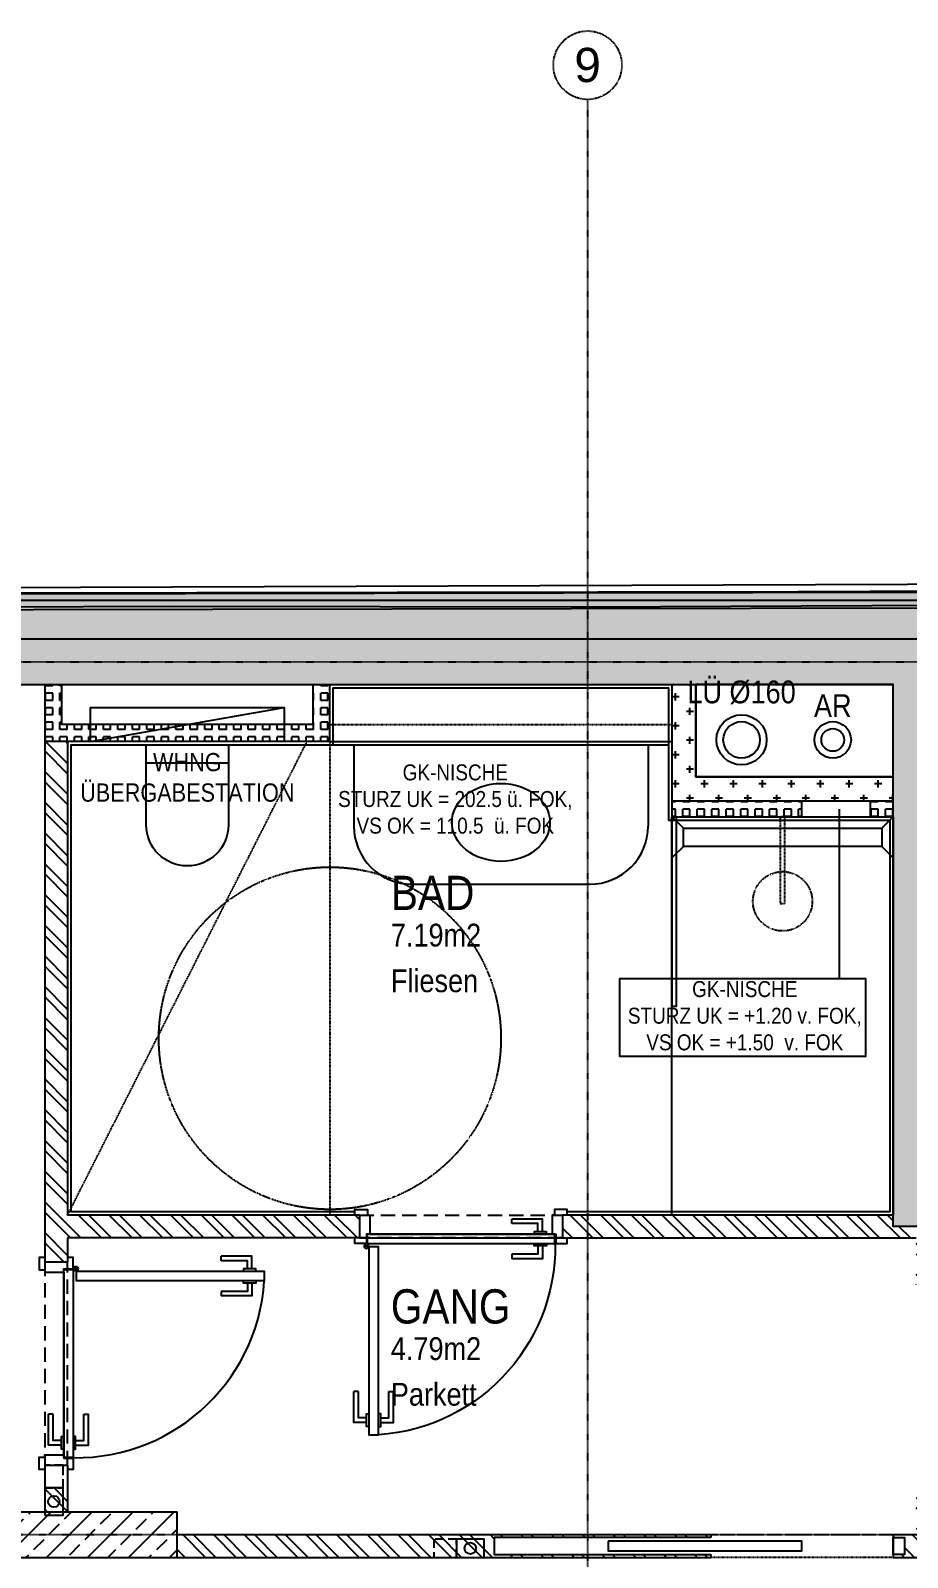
# Model space of a CAD drawing. Header units: millimetres. Extents: x -1798295 to -1733564, y -52013 to 52701.
# Drawn here: x -1747186 to -1743341, y 73 to 6764 of the extents above; entities that cross this region are included whole.
import ezdxf
from ezdxf.enums import TextEntityAlignment as Align

# ---------------------------------------------------------------- set-up
doc = ezdxf.new("R2010")
doc.units = ezdxf.units.MM
doc.linetypes.add('HIDDEN2', pattern=[0.1875, 0.125, -0.0625])
doc.linetypes.add('STRICHPUNKT', pattern=[1, 0.5, -0.25, 0, -0.25])
for name, color, linetype in [('00_HLP---------M0', 6, 'Continuous'), ('00_HLP-G00-L03-M0', 6, 'Continuous'), ('01-ANS-G00-L03-M0', 8, 'Continuous'), ('01-TXT---------M0', 1, 'Continuous'), ('01-TXT---------PP', 1, 'Continuous'), ('01-TXT-G00-L03-M0', 1, 'Continuous'), ('02-ABB-G00-L03-M0', 50, 'Continuous'), ('02-ANS-G00-L03-M0', 8, 'Continuous'), ('02-AXO-G00-L03-M0', 8, 'STRICHPUNKT'), ('02-DIM-G00-L03-ACHSEN', 8, 'Continuous'), ('02-FIL-G00-L03-LILA', 223, 'Continuous'), ('02-FIL-G00-L03-ORANGE', 40, 'Continuous'), ('02-FIL-G00-L03-STB', 8, 'Continuous'), ('02-FLI-G00-L03-M0', 141, 'Continuous'), ('02-HID---------M0', 8, 'HIDDEN2'), ('02-HID-G00-L03-M0', 8, 'HIDDEN2'), ('02-TWA-G00-L03-M0', 4, 'Continuous'), ('02-TWB-G00-L03-M0', 5, 'Continuous'), ('02-WDA-G00-L03-M0', 8, 'Continuous'), ('02-ZWA---------M0', 2, 'Continuous'), ('02-ZWA-G00-L03-M0', 2, 'Continuous'), ('03-ANS-G00-L03-M0', 8, 'Continuous'), ('03-SYM-G00-L03-M0', 8, 'Continuous'), ('05-STO--------M0', 1, 'Continuous'), ('05-SYM---------M0', 8, 'Continuous'), ('05-SYM--------M0', 8, 'Continuous'), ('05-SYM-G00-L03-M0', 8, 'Continuous'), ('07-BAR-G00-L03-M0', 8, 'HIDDEN2'), ('07-SAN---------M0', 8, 'Continuous'), ('07-SAN-G00-L03-FBHZG-EVERT', 8, 'Continuous'), ('07-SAN-G00-L03-KLIMA', 8, 'Continuous'), ('07-SAN-G00-L03-M0', 8, 'Continuous'), ('07-SYM-G00-L03-M0', 8, 'STRICHPUNKT'), ('09-VER-G00-L03-DÄMMUNG', 3, 'Continuous'), ('09-VER-G00-L03-GEBÄUDE', 5, 'Continuous'), ('09-VER-G00-L03-GRUNDSTÜCKSGRENZE', 161, 'Continuous')]:
    doc.layers.add(name, color=color, linetype=linetype)
doc.styles.add('ARIAL', font='arial.ttf', dxfattribs={"width": 0.85})
doc.styles.get("Standard").update_dxf_attribs({"font": 'arial.ttf'})
doc.dimstyles.new('pp chromy&schneider', dxfattribs={"dimscale": 0.005, "dimtxt": 25, "dimasz": 10, "dimexe": 0, "dimexo": 0, "dimgap": 5, "dimtad": 1, "dimdec": 1, "dimlfac": 100, "dimrnd": 0.1, "dimzin": 9, "dimdsep": 46, "dimtxsty": 'ARIAL', "dimblk": 'c&s kote', "dimcen": 0, "dimse1": 1, "dimse2": 1, "dimclrd": 8, "dimclrt": 8, "dimadec": 0, "dimazin": 0, "dimtfac": 0.75, "dimtdec": 1, "dimtix": 1, "dimtmove": 2, "dimatfit": 0, "dimldrblk": 'NONE', "dimfxl": 1, "dimtolj": 1, "dimlwd": -1, "dimarcsym": 0})
pattern_1 = [(135, (-2023605.96, -55861.88), (-67.35192, -67.351922), []), (135, (-2023605.96, -55816.97), (-67.35192, -67.351922), [])]

# ---------------------------------------------------------------- blocks, each defined once
blk = doc.blocks.new('c&s kote')
at = {"color": 8}
for p, q in [((0, -2), (0, 2)), ((0, 2), (0, -2)), ((-2, 0), (2, 0)), ((2, 0), (-2, 0))]:
    blk.add_line(p, q, dxfattribs=at)
blk.add_circle((0, 0), 0.5, dxfattribs=at)
blk = doc.blocks.new('*D277')
at = {"layer": '02-DIM-G00-L03-ACHSEN', "color": 8, "transparency": 16777216}
blk.add_arc((-1737493.3, 3998.1), 378.3, 0.00757, 89.99243, dxfattribs=at)
at = {"layer": 'Defpoints', "color": 0, "transparency": 16777216}
for p in [(-1737493.3, 6461.8), (-1737165.8, 4187.3), (-1768782.6, 3998.1), (-1735093.3, 3998.1), (-1737493.3, -28465.6)]:
    blk.add_point(p, dxfattribs=at)
at = {"layer": '02-DIM-G00-L03-ACHSEN', "color": 8, "transparency": 16777216, "xscale": 0.05, "yscale": 0.05, "zscale": 0.05}
for p, rotation in [((-1737493.3, 4376.4), 179.9962138351538), ((-1737115.1, 3998.1), 270.0037875515814)]:
    blk.add_blockref('c&s kote', p, dxfattribs=dict(at, rotation=rotation))
at = {"layer": '02-DIM-G00-L03-ACHSEN', "color": 8, "transparency": 16777216, "insert": (-1737225.8, 4265.7), "char_height": 0.125, "attachment_point": 5, "rotation": 315, "style": 'ARIAL'}
blk.add_mtext('\\A1;90.00°', dxfattribs=at)
blk = doc.blocks.new('_None')
blk = doc.blocks.new('*D278')
at = {"layer": '02-DIM-G00-L03-ACHSEN', "color": 8, "transparency": 16777216}
blk.add_arc((-1765663.3, -25395.2), 946.5, 179.31551, 269.99697, dxfattribs=at)
at = {"layer": 'Defpoints', "color": 0, "transparency": 16777216}
for p in [(-1765663.3, 6461.8), (-1768706, -25358.7), (-1735093.3, -25762.1), (-1766486.8, -25861.9), (-1765663.3, -28465.6)]:
    blk.add_point(p, dxfattribs=at)
at = {"layer": '02-DIM-G00-L03-ACHSEN', "color": 8, "transparency": 16777216, "xscale": 0.05, "yscale": 0.05, "zscale": 0.05}
for p, rotation in [((-1766609.8, -25383.9), 89.31399766154718), ((-1765663.3, -26341.7), 359.998487369845)]:
    blk.add_blockref('c&s kote', p, dxfattribs=dict(at, rotation=rotation))
at = {"layer": '02-DIM-G00-L03-ACHSEN', "color": 8, "transparency": 16777216, "insert": (-1766336.6, -26060.4), "char_height": 0.125, "attachment_point": 5, "rotation": 314.65624, "style": 'ARIAL'}
blk.add_mtext('\\A1;90.69°', dxfattribs=at)
blk = doc.blocks.new('*D279')
at = {"layer": '02-DIM-G00-L03-ACHSEN', "color": 8, "transparency": 16777216}
blk.add_arc((-1737493.3, -25733.3), 916.3, 270.00313, 359.30936, dxfattribs=at)
at = {"layer": 'Defpoints', "color": 0, "transparency": 16777216}
for p in [(-1737493.3, 6461.8), (-1768706, -25358.7), (-1735093.3, -25762.1), (-1737038.4, -26528.6), (-1737493.3, -28465.6)]:
    blk.add_point(p, dxfattribs=at)
at = {"layer": '02-DIM-G00-L03-ACHSEN', "color": 8, "transparency": 16777216, "xscale": 0.05, "yscale": 0.05, "zscale": 0.05}
for p, rotation in [((-1736577.1, -25744.2), 89.31092105198894), ((-1737493.3, -26649.5), 180.0015639796901)]:
    blk.add_blockref('c&s kote', p, dxfattribs=dict(at, rotation=rotation))
at = {"layer": '02-DIM-G00-L03-ACHSEN', "color": 8, "transparency": 16777216, "insert": (-1736849.4, -26385), "char_height": 0.125, "attachment_point": 5, "rotation": 44.65624, "style": 'ARIAL'}
blk.add_mtext('\\A1;89.31°', dxfattribs=at)
blk = doc.blocks.new('TÜR-80_10er-WAND')
at = {"layer": '00_HLP---------M0'}
for points in [[(-0.3575, 0.027), (-0.3575, 0.083), (-0.2225, 0.083)], [(-0.2225, 0.063), (-0.2225, 0.083)], [(0.4, 0.017), (-0.4, 0.017)], [(-0.375, 0.017), (-0.375, 0.027), (-0.32, 0.027), (-0.32, 0.017)], [(-0.3375, 0.027), (-0.3375, 0.063), (-0.2225, 0.063)], [(-0.375, -0.025), (-0.375, -0.035), (-0.32, -0.035), (-0.32, -0.025)], [(-0.3575, -0.035), (-0.3575, -0.091), (-0.2225, -0.091)], [(-0.3375, -0.035), (-0.3375, -0.071), (-0.2225, -0.071)], [(-0.2225, -0.071), (-0.2225, -0.091)]]:
    blk.add_lwpolyline(points, dxfattribs=at)
blk.add_lwpolyline([(0.4115, -0.025), (-0.4115, -0.025), (-0.4115, -0.025), (-0.4115, 0.017), (0.4115, 0.017)], close=True, dxfattribs=at)
at = {"layer": '02-HID---------M0', "ltscale": 0.5}
for points in [[(0.445, 0.1), (-0.445, 0.1)], [(-0.445, 0), (0.445, 0)]]:
    blk.add_lwpolyline(points, dxfattribs=at)
at = {"layer": '02-ZWA---------M0'}
for points in [[(-0.445, 0.1), (-0.445, 0)], [(0.445, 0.1), (0.445, 0)]]:
    blk.add_lwpolyline(points, dxfattribs=at)
at = {"layer": '05-STO--------M0'}
for points in [[(-0.465, 0.1), (-0.465, 0.125), (-0.41, 0.125), (-0.41, 0.1), (-0.4, 0.1), (-0.4, 0.017), (-0.415, 0.017), (-0.415, -0.025), (-0.465, -0.025), (-0.465, 0)], [(0.465, 0.1), (0.465, 0.125), (0.41, 0.125), (0.41, 0.1), (0.4, 0.1), (0.4, 0.017), (0.415, 0.017), (0.415, -0.025), (0.465, -0.025), (0.465, 0)]]:
    blk.add_lwpolyline(points, dxfattribs=at)
at = {"layer": '05-SYM---------M0'}
for points in [[(0.352, -0.8085), (0.296, -0.8085), (0.296, -0.6735)], [(0.316, -0.6735), (0.296, -0.6735)], [(0.352, -0.7885), (0.316, -0.7885), (0.316, -0.6735)], [(0.414, -0.8085), (0.47, -0.8085), (0.47, -0.6735)], [(0.414, -0.7885), (0.45, -0.7885), (0.45, -0.6735)], [(0.45, -0.6735), (0.47, -0.6735)], [(0.362, -0.826), (0.352, -0.826), (0.352, -0.771), (0.362, -0.771)], [(0.404, -0.826), (0.414, -0.826), (0.414, -0.771), (0.404, -0.771)]]:
    blk.add_lwpolyline(points, dxfattribs=at)
at = {"layer": '05-SYM--------M0'}
blk.add_lwpolyline([(0.404, -0.0395), (0.404, -0.8625), (0.404, -0.8625), (0.362, -0.8625), (0.362, -0.0395)], close=True, dxfattribs=at)
for points in [[(0.41, -0.036), (0.42, -0.036)], [(0.415, -0.031), (0.415, -0.041)]]:
    blk.add_lwpolyline(points, dxfattribs=at)
blk.add_circle((0.415, -0.036), 0.01, dxfattribs=at)
blk.add_arc((0.415, -0.036), 0.8282, 176.33088, 266.33088, dxfattribs=at)
blk = doc.blocks.new('01-SQM')
at = {"layer": '01-TXT---------M0', "color": 1, "style": 'ARIAL', "width": 0.85}
blk.add_attdef('ROOM', (0, 0), '', height=0.15, dxfattribs=at)
blk.add_attdef('AREA', text='', height=0.1, dxfattribs=at).set_placement((0, -0.06), align=Align.TOP_LEFT)
at = {"layer": '01-TXT---------PP', "color": 1, "style": 'ARIAL', "width": 0.85}
blk.add_attdef('NR', text='', height=0.15, dxfattribs=at).set_placement((-0.1173, 0), align=Align.RIGHT)
blk.add_attdef('FLOOR', text='', height=0.1, dxfattribs=at).set_placement((0, -0.26), align=Align.TOP_LEFT)
blk = doc.blocks.new('03-rar')
blk.add_circle((0, 0), 0.05)
at = {"layer": '01-TXT---------M0', "color": 8, "style": 'ARIAL', "width": 0.85}
blk.add_attdef('RR', text='', height=0.1, dxfattribs=at).set_placement((0, 0.1), align=Align.CENTER)
blk = doc.blocks.new('07-WC')
blk.add_lwpolyline([(-0.015, -0.18), (-0.365, -0.18, -1), (-0.365, 0.18, 0), (-0.015, 0.18), (-0.015, -0.18)], format="xyb", close=True)
blk.add_lwpolyline([(-0.095, -0.18), (-0.095, 0.18)])
blk = doc.blocks.new('SCHIEBETÜR-80')
at = {"layer": '02-ZWA---------M0'}
for points in [[(-0.4, 0.0375), (-1.35, 0.0375), (-1.35, -0.0375), (-0.4, -0.0375)], [(-0.4, 0.05), (-0.4, 0.0375)], [(0.4, 0.05), (0.4, -0.05)], [(-0.4, -0.0375), (-0.4, -0.05)]]:
    blk.add_lwpolyline(points, dxfattribs=at)
blk.add_lwpolyline([(0.4, 0.0375), (0.45, 0.0375), (0.45, -0.0375), (0.4, -0.0375)], close=True, dxfattribs=at)
at = {"layer": '05-SYM---------M0'}
blk.add_lwpolyline([(-0.85, 0.021), (-0.85, -0.021), (0, -0.021), (0, 0.021)], close=True, dxfattribs=at)
blk = doc.blocks.new('07_Klimasifon')
at = {"layer": '00_HLP---------M0', "linetype": 'HIDDEN2', "ltscale": 0.3}
blk.add_lwpolyline([(0, -0.1), (0.08, -0.1), (0.08, 0), (0, 0)], close=True, dxfattribs=at)
at = {"layer": '07-SAN---------M0'}
blk.add_lwpolyline([(0, -0.22), (0.08, -0.22), (0.08, -0.1), (0, -0.1)], close=True, dxfattribs=at)
blk.add_circle((0.04, -0.16), 0.025, dxfattribs=at)
blk = doc.blocks.new('07-WT_Sonderwunsch_18-19')
for points in [[(-0.645, -0.015), (0.645, -0.015)], [(-0.645, -0.015), (-0.645, -0.37)], [(0.645, -0.015), (0.645, -0.37)], [(-0.39, -0.625), (0.39, -0.625)]]:
    blk.add_lwpolyline(points)
for centre, start, end in [((-0.39, -0.37), 180, 270), ((0.39, -0.37), 270, 0)]:
    blk.add_arc(centre, 0.255, start, end)
blk.add_ellipse((0, -0.354), major_axis=(-0.215, 0), ratio=0.795349)

msp = doc.modelspace()

# ---------------------------------------------------------------- hatches: boundary and pattern name
at = {"layer": '02-FIL-G00-L03-LILA', "true_color": 0x636466}
h = msp.add_hatch(dxfattribs=at)
h.set_pattern_fill('HONEY', color=251, scale=10, angle=107.04654197, style=0)
h.set_pattern_definition([(0.1423, (-1768365.036, 14923.802), (47.55656, 27.6145), [31.75, -63.5]), (120.1423, (-1768365.036, 14923.802), (-47.69314, 27.37794), [31.75, -63.5]), (60.1423, (-1768365.036, 14923.802), (-0.136578, 54.99244), [-63.5, 31.75])])
h.paths.add_polyline_path([(-1750743.3705, 4268.1278), (-1750743.3705, 4288.5072), (-1738643.3386, 4311.4645), (-1738643.3386, 4268.1279)])
h = msp.add_hatch(dxfattribs=at)
h.set_pattern_fill('HONEY', color=251, scale=10, angle=107.04654197, style=0)
h.set_pattern_definition([(90, (-1708605.964, -10861.872), (-27.4963, 47.625), [31.75, -63.5]), (210, (-1708605.964, -10861.872), (-27.49631, -47.624995), [31.75, -63.5]), (150, (-1708605.964, -10861.872), (-54.99261, 5e-06), [-63.5, 31.75])])
h.paths.add_polyline_path([(-1750943.3325, 4268.1278), (-1750743.3325, 4098.1278), (-1738643.3325, 4098.1279), (-1738643.2888, 3028.1279), (-1738643.3325, 3028.1279), (-1738643.3325, 2958.1279), (-1738443.3325, 2958.1279), (-1738443.3325, 4268.1279), (-1738643.3386, 4268.1279)])
at = {"layer": '02-FIL-G00-L03-ORANGE', "true_color": 0x636466}
h = msp.add_hatch(dxfattribs=at)
h.set_pattern_fill('SQUARE', color=251, scale=10, angle=197.04654197, style=0)
h.set_pattern_definition([(90, (-1823605.963, -55861.873), (-31.75, -4e-07), [31.75, -31.75]), (180, (-1823605.963, -55861.873), (4e-07, -31.75), [31.75, -31.75])])
h.paths.add_polyline_path([(-1745873.3325, 3898.1278), (-1745948.3325, 3898.1278), (-1745948.3325, 3723.1278), (-1747048.3325, 3723.1278), (-1747048.3325, 3898.1278), (-1747123.3325, 3898.1278), (-1747123.3325, 3648.1278), (-1745873.3325, 3648.1278)])
h = msp.add_hatch(dxfattribs=at)
h.set_pattern_fill('CROSS', color=251, scale=10, angle=197.04654197, style=0)
h.set_pattern_definition([(90, (-1823605.963, -55861.87), (-63.5, 63.5), [31.75, -95.25]), (180, (-1823590.09, -55846), (-63.5, -63.5), [31.75, -95.25])])
h.paths.add_polyline_path([(-1743403.3325, 3383.1279), (-1743403.3325, 3488.1279), (-1744268.3325, 3488.1279), (-1744268.3325, 3898.1278), (-1744373.3325, 3898.1278), (-1744373.3325, 3383.1279)])
h = msp.add_hatch(dxfattribs=at)
h.set_pattern_fill('ANSI32', color=251, scale=10, angle=197.04654197, style=0)
h.set_pattern_definition([(135, (-1823605.96, -55861.87), (-67.35192, -67.35192), []), (135, (-1823605.96, -55816.97), (-67.35192, -67.35192), [])])
h.paths.add_polyline_path([(-1741143.3325, 3898.1279), (-1741243.3325, 3898.1279), (-1741243.3325, 173.1279), (-1743203.3325, 173.1279), (-1743203.3325, 378.1279), (-1743303.3325, 378.1279), (-1743303.3325, 173.1279), (-1743403.3325, 173.1279), (-1743403.3325, 160.6279), (-1743353.3325, 160.6279), (-1743353.3325, 85.6279), (-1743403.3325, 85.6279), (-1743403.3325, 73.1279), (-1741053.3325, 73.1279), (-1741053.3325, 85.6279), (-1741103.3325, 85.6279), (-1741103.3325, 160.6279), (-1741053.3325, 160.6279), (-1741053.3325, 173.1279), (-1741143.3325, 173.1279)])
h = msp.add_hatch(dxfattribs=at)
h.set_pattern_fill('ANSI32', color=251, scale=10, angle=197.04654197, style=0)
h.set_pattern_definition(pattern_1)
h.paths.add_polyline_path([(-1747123.3325, 3648.1278), (-1747123.3325, 1368.1278), (-1747023.3325, 1368.1278), (-1747023.3325, 1473.1278), (-1745743.3325, 1473.1278), (-1745743.3325, 1573.1278), (-1747023.3325, 1573.1278), (-1747023.3325, 3648.1278)])
h = msp.add_hatch(dxfattribs=at)
h.set_pattern_fill('SQUARE', color=251, scale=10, angle=197.04654197, style=0)
h.set_pattern_definition([(90, (-1823605.963, -55861.873), (-31.75, -4e-07), [31.75, -31.75]), (180, (-1823605.963, -55861.873), (4e-07, -31.75), [31.75, -31.75])])
h.paths.add_polyline_path([(-1743803.3325, 3388.1279), (-1744373.3325, 3388.1279), (-1744373.3325, 3318.1279), (-1743803.3325, 3318.1279)])
h.paths.add_polyline_path([(-1743403.3325, 3388.1279), (-1743503.3325, 3388.1279), (-1743503.3325, 3318.1279), (-1743403.3325, 3318.1279)])
h = msp.add_hatch(dxfattribs=at)
h.set_pattern_fill('ANSI32', color=251, scale=10, angle=197.04654197, style=0)
h.set_pattern_definition(pattern_1)
h.paths.add_polyline_path([(-1743203.3325, 1523.1279), (-1743403.3325, 1523.1279), (-1743403.3325, 1573.1279), (-1744853.3325, 1573.1278), (-1744853.3325, 1473.1279), (-1743303.3325, 1473.1279), (-1743303.3325, 1268.1279), (-1743203.3325, 1268.1279)])
h = msp.add_hatch(dxfattribs=at)
h.set_pattern_fill('ANSI32', color=251, scale=10, angle=197.04654197, style=0)
h.set_pattern_definition(pattern_1)
h.paths.add_polyline_path([(-1747023.3325, 378.1278), (-1747123.3325, 378.1278), (-1747123.3325, 273.1278), (-1747023.3325, 273.1278)])
h = msp.add_hatch(dxfattribs=at)
h.set_pattern_fill('ANSI32', color=251, scale=10, angle=197.04654197, style=0)
h.set_pattern_definition(pattern_1)
h.paths.add_polyline_path([(-1745153.3325, 160.6278), (-1744203.3325, 160.6279), (-1744203.3325, 173.1279), (-1746543.3325, 173.1278), (-1746543.3325, 73.1278), (-1744203.3325, 73.1279), (-1744203.3325, 85.6279), (-1745153.3325, 85.6278)])
at = {"layer": '02-FIL-G00-L03-STB', "true_color": 0x636466}
h = msp.add_hatch(dxfattribs=at)
h.set_pattern_fill('ANSI33', color=251, scale=20, angle=107.04654197, style=0)
h.set_pattern_definition([(44.70755, (-1820439.01, -33596.34), (-89.34302, 90.25976), []), (44.70755, (-1820349.2, -33596.8), (-89.34302, 90.25976), [63.5, -31.75])])
h.paths.add_polyline_path([(-1738643.2888, 3028.1279), (-1738643.3325, 4098.1279), (-1750743.3325, 4098.1278), (-1750743.3325, 3048.1278), (-1750663.3325, 3048.1278), (-1750543.3325, 3048.1278), (-1750543.3325, 3898.1278), (-1743403.3325, 3898.1279), (-1743403.3325, 1523.1279), (-1743203.3325, 1523.1279), (-1743203.3325, 3898.1279), (-1738843.3325, 3898.1279), (-1738843.2888, 3028.1279)])
h = msp.add_hatch(dxfattribs=at)
h.set_pattern_fill('ANSI33', color=251, scale=20, angle=107.04654197, style=0)
h.set_pattern_definition([(45, (-2023605.96, -55861.88), (-89.80256, 89.80256), []), (45, (-2023516.16, -55861.88), (-89.80256, 89.80256), [63.5, -31.75])])
h.paths.add_polyline_path([(-1746543.3325, 273.1278), (-1750543.3325, 273.1278), (-1750543.3325, 1428.1278), (-1750743.3325, 1428.1278), (-1750743.3325, -1991.8722), (-1750663.3325, -1991.8722), (-1750543.3325, -1991.8722), (-1750543.3325, 73.1278), (-1746543.3325, 73.1278)])

# ---------------------------------------------------------------- linework, layer by layer
at = {"layer": '00_HLP-G00-L03-M0', "color": 251, "true_color": 0x636466}
for centre, radius in [((-1744068.3325, 3655.6279), 110), ((-1743668.3325, 3655.6279), 80)]:
    msp.add_circle(centre, radius, dxfattribs=at)
at = {"layer": '01-ANS-G00-L03-M0', "color": 251, "true_color": 0x636466}
msp.add_lwpolyline([(-1745743.3325, 1473.1278), (-1744853.3325, 1473.1279)], dxfattribs=at)
at = {"layer": '02-ABB-G00-L03-M0', "color": 251, "true_color": 0x636466}
msp.add_lwpolyline([(-1751101.1395, 4287.8284), (-1751102.0958, 4218.9905), (-1738530.1166, 4242.7996), (-1738529.8092, 4354.4095)], dxfattribs=at)
at = {"layer": '02-ANS-G00-L03-M0', "color": 251, "true_color": 0x636466}
msp.add_lwpolyline([(-1745873.3325, 3648.1278), (-1744373.3325, 3648.1279)], dxfattribs=at)
at = {"layer": '02-AXO-G00-L03-M0', "color": 251, "true_color": 0x636466}
for points in [[(-1744743.3326, 6461.826), (-1744743.3321, -28465.6158)], [(-1768782.5963, 3998.1263), (-1735093.3325, 3998.1267)], [(-1768705.4733, 173.1276), (-1735092.8418, 173.128)]]:
    msp.add_lwpolyline(points, dxfattribs=at)
msp.add_circle((-1744743.3326, 6611.826), 150, dxfattribs=at)
at = {"layer": '02-FLI-G00-L03-M0', "color": 251, "true_color": 0x636466}
for points in [[(-1745858.3325, 3633.1278), (-1745858.3325, 3883.1278), (-1744388.3325, 3883.1278), (-1744388.3325, 3633.1279)], [(-1745763.3325, 1588.1278), (-1747008.3325, 1588.1278), (-1747008.3325, 3633.1278), (-1744388.3325, 3633.1279), (-1744388.3325, 3303.1279), (-1743418.3325, 3303.1279), (-1743418.3325, 1588.1279), (-1744833.3325, 1588.1278)]]:
    msp.add_lwpolyline(points, dxfattribs=at)
at = {"layer": '02-HID-G00-L03-M0', "color": 251, "ltscale": 0.5, "true_color": 0x636466}
for points in [[(-1745873.3325, 3723.1278), (-1744373.3325, 3723.1279)], [(-1747023.3325, 1573.1278), (-1745973.3325, 3648.1278)], [(-1745873.3325, 3648.1278), (-1745873.3325, 1573.1278)], [(-1744203.3325, 173.1279), (-1743403.3325, 173.1279)], [(-1743403.3325, 73.1279), (-1744203.3325, 73.1279)]]:
    msp.add_lwpolyline(points, dxfattribs=at)
at = {"layer": '02-TWA-G00-L03-M0', "color": 251, "true_color": 0x636466}
for points in [[(-1750743.3325, 4098.1278), (-1738643.3325, 4098.1279)], [(-1750543.3325, 3898.1278), (-1743403.3325, 3898.1279)], [(-1743203.3325, 1523.1279), (-1743403.3325, 1523.1279), (-1743403.3325, 3898.1279)], [(-1750543.3325, 273.1278), (-1746543.3325, 273.1278)], [(-1746543.3325, 73.1278), (-1746543.3325, 273.1278)], [(-1750543.3325, 73.1278), (-1746543.3325, 73.1278)]]:
    msp.add_lwpolyline(points, dxfattribs=at)
at = {"layer": '02-TWB-G00-L03-M0', "color": 251, "true_color": 0x636466}
msp.add_lwpolyline([(-1738253.0111, 22488.6272), (-1738439.9867, 4498.6082), (-1738508.4705, 4498.1386), (-1738507.5085, 4354.559), (-1750995.3425, 4308.3813)], dxfattribs=at)
at = {"layer": '02-WDA-G00-L03-M0', "color": 251, "true_color": 0x636466}
msp.add_lwpolyline([(-1750943.3325, 4268.1278), (-1738443.3325, 4268.1279)], dxfattribs=at)
at = {"layer": '02-ZWA-G00-L03-M0', "color": 251, "true_color": 0x636466}
for p, q in [((-1744373.3325, 3898.1279), (-1744373.3325, 3388.1279)), ((-1744268.3325, 3493.1279), (-1744268.3325, 3898.1279)), ((-1745873.3325, 3648.1278), (-1747123.3325, 3648.1278)), ((-1743403.3325, 3493.1279), (-1744268.3325, 3493.1279)), ((-1744373.3325, 3388.1279), (-1743403.3325, 3388.1279)), ((-1745743.3325, 1573.1278), (-1747023.3325, 1573.1278)), ((-1743403.3325, 1573.1279), (-1744853.3325, 1573.1278))]:
    msp.add_line(p, q, dxfattribs=at)
for points in [[(-1747123.3325, 3898.1278), (-1747123.3325, 1368.1278)], [(-1745948.3325, 3898.1278), (-1745948.3325, 3723.1278), (-1747048.3325, 3723.1278), (-1747048.3325, 3898.1278)], [(-1745873.3325, 3648.1278), (-1745873.3325, 3898.1278)], [(-1747023.3325, 3648.1278), (-1747023.3325, 1573.1278)], [(-1744373.3325, 3388.1279), (-1744373.3325, 3318.1279), (-1743803.3325, 3318.1279)], [(-1743803.3325, 3318.1279), (-1743803.3325, 3388.1279)], [(-1743503.3325, 3318.1279), (-1743503.3325, 3388.1279)], [(-1743403.3325, 3318.1279), (-1743403.3325, 3318.1279)], [(-1745743.3325, 1473.1278), (-1747023.3325, 1473.1278)], [(-1747023.3325, 1473.1278), (-1747023.3325, 1368.1278)], [(-1744853.3325, 1473.1279), (-1743303.3325, 1473.1279)], [(-1747123.3325, 478.1278), (-1747123.3325, 273.1278)], [(-1747023.3325, 478.1278), (-1747023.3325, 273.1278)], [(-1746543.3325, 173.1278), (-1744203.3325, 173.1279)], [(-1743403.3325, 173.1279), (-1743303.3325, 173.1279)], [(-1746543.3325, 73.1278), (-1744203.3325, 73.1279)], [(-1743403.3325, 73.1279), (-1741053.3325, 73.1279)]]:
    msp.add_lwpolyline(points, dxfattribs=at)
at = {"layer": '03-ANS-G00-L03-M0', "color": 251, "true_color": 0x636466}
msp.add_lwpolyline([(-1744268.3325, 3898.1278), (-1744268.3325, 3493.1279), (-1743403.3325, 3493.1279), (-1743403.3325, 3898.1279)], close=True, dxfattribs=at)
at = {"layer": '07-BAR-G00-L03-M0', "color": 251, "true_color": 0x636466}
msp.add_circle((-1745873.3134, 2348.1278), 750, dxfattribs=at)
at = {"layer": '07-SAN-G00-L03-FBHZG-EVERT', "color": 251, "true_color": 0x636466}
msp.add_lwpolyline([(-1746923.3325, 3648.1278), (-1746923.3325, 3798.1278), (-1746073.3325, 3798.1278), (-1746073.3325, 3648.1278)], close=True, dxfattribs=at)
msp.add_lwpolyline([(-1746923.3325, 3648.1278), (-1746073.3325, 3798.1278)], dxfattribs=at)
at = {"layer": '07-SAN-G00-L03-M0', "color": 251, "true_color": 0x636466}
for points in [[(-1744323.3325, 3268.1279), (-1744373.3325, 3318.1279)], [(-1744373.3325, 3318.1279), (-1744373.3325, 2488.1279), (-1744353.3325, 2488.1279), (-1744353.3325, 3318.1279)], [(-1743403.3325, 3318.1279), (-1743403.3325, 3318.1279), (-1743403.3325, 1573.1279), (-1744373.3325, 1573.1279), (-1744373.3325, 3318.1279), (-1743403.3325, 3318.1279)], [(-1743403.3325, 3318.1279), (-1743453.3325, 3268.1279)], [(-1744323.3325, 3188.1279), (-1744373.3325, 3138.1279)], [(-1743403.3325, 3138.1279), (-1743453.3325, 3188.1279)]]:
    msp.add_lwpolyline(points, dxfattribs=at)
at = {"layer": '07-SAN-G00-L03-M0', "color": 251, "linetype": 'HIDDEN2', "ltscale": 0.5, "true_color": 0x636466}
msp.add_lwpolyline([(-1743898.3325, 3318.1279), (-1743898.3325, 2938.1279), (-1743878.3325, 2938.1279), (-1743878.3325, 3318.1279)], close=True, dxfattribs=at)
at = {"layer": '07-SAN-G00-L03-M0', "color": 251, "true_color": 0x636466}
msp.add_lwpolyline([(-1743453.3325, 3268.1279), (-1743453.3325, 3188.1279), (-1744323.3325, 3188.1279), (-1744323.3325, 3268.1279), (-1743453.3325, 3268.1279)], close=True, dxfattribs=at)
at = {"layer": '07-SAN-G00-L03-M0', "color": 251, "linetype": 'HIDDEN2', "ltscale": 0.5, "true_color": 0x636466}
msp.add_circle((-1743888.3325, 2948.1279), 130, dxfattribs=at)
at = {"layer": '07-SYM-G00-L03-M0', "color": 251, "linetype": 'Continuous', "true_color": 0x636466}
msp.add_lwpolyline([(-1743639.5249, 2608.6337), (-1743639.5249, 3351.8779)], dxfattribs=at)
msp.add_lwpolyline([(-1744603.2429, 2608.6337), (-1744603.2429, 2608.6337), (-1744603.2429, 2269.8464), (-1743523.7651, 2269.8464), (-1743523.7651, 2608.6337)], close=True, dxfattribs=at)
at = {"layer": '09-VER-G00-L03-DÄMMUNG', "color": 251, "ltscale": 1, "true_color": 0x636466}
for p, q in [((-1746572.8358, 4240.1508), (-1748599.4529, 4231.3727)), ((-1744732.6331, 4237.15), (-1746572.8358, 4240.1508)), ((-1742580.317, 4247.5991), (-1744732.6331, 4237.15))]:
    msp.add_line(p, q, dxfattribs=at)
at = {"layer": '09-VER-G00-L03-GEBÄUDE', "color": 251, "ltscale": 0.2, "true_color": 0x636466}
for p, q in [((-1743819.6386, 4304.2339), (-1749973.8711, 4293.4289)), ((-1739106.6922, 4326.5675), (-1743819.6386, 4304.2339))]:
    msp.add_line(p, q, dxfattribs=at)
at = {"layer": '09-VER-G00-L03-GEBÄUDE', "color": 251, "ltscale": 1, "true_color": 0x636466}
msp.add_lwpolyline([(-1742740.2578, 4306.352), (-1749262.8981, 4293.5526)], dxfattribs=at)
at = {"layer": '09-VER-G00-L03-GRUNDSTÜCKSGRENZE', "color": 251, "true_color": 0x636466}
msp.add_lwpolyline([(-1738443.3362, -26015.1962), (-1749606.4063, -25887.8999), (-1766101.6008, -25684.4748), (-1766009.1343, 4259.5436), (-1792927.1881, 4208.4721), (-1793057.1833, 4209.1356), (-1792974.6592, 20376.8239), (-1792964.8981, 22289.1605), (-1777971.1258, 22405.3561), (-1755608.3691, 22460.8982), (-1755726.0561, 4278.4007), (-1755591.8376, 4279.3082), (-1738443.3386, 4311.844)], close=True, dxfattribs=at)

# ---------------------------------------------------------------- block references
at = {"layer": '01-TXT-G00-L03-M0', "color": 251, "true_color": 0x636466, "xscale": 999.9999999999995, "yscale": 999.9999999999995, "zscale": 999.9999999999995}
for p, rotation, values in [((-1745605.964, 2910.0416), 6.722950356e-07, {'ROOM': 'BAD', 'AREA': '7.19m2', 'FLOOR': 'Fliesen'}), ((-1745605.964, 1098.1278), 6.791578584e-07, {'ROOM': 'GANG', 'AREA': '4.79m2', 'FLOOR': 'Parkett'})]:
    msp.add_blockref('01-SQM', p, dxfattribs=dict(at, rotation=rotation)).add_auto_attribs(values)
at = {"layer": '03-SYM-G00-L03-M0', "color": 251, "true_color": 0x636466}
ref = msp.add_blockref('03-rar', (-1744068.3325, 3655.6279), dxfattribs=dict(at, xscale=1600.000000317083, yscale=1600.000000311225, zscale=1600.000000298865, rotation=6.92603666e-07))
ref.add_attrib('RR', 'LÜ %%C160', dxfattribs={"layer": '01-TXT---------M0', "color": 8, "height": 100, "rotation": 0.0000007, "style": 'ARIAL', "width": 0.85}).set_placement((-1744068.3325, 3815.6279), align=Align.CENTER)
at = {"layer": '03-SYM-G00-L03-M0', "color": 251, "true_color": 0x636466, "xscale": 999.9999999999995, "yscale": 999.9999999999995, "zscale": 999.9999999999995, "rotation": 6.923291714e-07}
msp.add_blockref('03-rar', (-1743668.3325, 3655.6279), dxfattribs=at).add_auto_attribs({'RR': 'AR'})
at = {"layer": '05-SYM-G00-L03-M0', "color": 251, "true_color": 0x636466, "yscale": 999.9999999999995, "zscale": 999.9999999999995}
for name, p, xscale, rotation in [('TÜR-80_10er-WAND', (-1745298.3325, 1473.1278), -999.9999999999995, 8.796605844e-07), ('TÜR-80_10er-WAND', (-1747023.3325, 923.1278), 999.9999999999995, 90.0000005213384), ('SCHIEBETÜR-80', (-1743803.3325, 123.1279), 999.9999999999995, 6.923291714e-07)]:
    msp.add_blockref(name, p, dxfattribs=dict(at, xscale=xscale, rotation=rotation))
at = {"layer": '07-SAN-G00-L03-KLIMA', "color": 251, "true_color": 0x636466, "xscale": 999.9999999999995, "yscale": 999.9999999999995, "zscale": 999.9999999999995}
for p, rotation in [((-1747123.3325, 478.025), 0.0009618479307811), ((-1745417.4682, 73.1279), 90.00096184031219)]:
    msp.add_blockref('07_Klimasifon', p, dxfattribs=dict(at, rotation=rotation))
at = {"layer": '07-SAN-G00-L03-M0', "color": 251, "true_color": 0x636466, "xscale": 999.9999999999995, "yscale": 999.9999999999995, "zscale": 999.9999999999995}
for name, p, rotation in [('07-WC', (-1746498.3325, 3648.1278), 90.00000063166607), ('07-WT_Sonderwunsch_18-19', (-1745123.3325, 3648.1278), 6.927013867e-07)]:
    msp.add_blockref(name, p, dxfattribs=dict(at, rotation=rotation))

# ---------------------------------------------------------------- texts
at = {"layer": '02-AXO-G00-L03-M0', "color": 251, "true_color": 0x636466, "insert": (-1744743.3326, 6611.826), "char_height": 150, "width": 303.3, "attachment_point": 5, "rotation": 0.00000069}
msp.add_mtext('{\\fArial|b0|i0|c0|p34;9}', dxfattribs=at)
at = {"layer": '07-SAN-G00-L03-FBHZG-EVERT', "color": 251, "true_color": 0x636466, "insert": (-1746498.3325, 3598.1278), "char_height": 80, "width": 1165, "attachment_point": 2, "rotation": 0.00000069, "style": 'ARIAL'}
msp.add_mtext('WHNG ÜBERGABESTATION', dxfattribs=at)
at = {"layer": '07-SYM-G00-L03-M0', "color": 251, "linetype": 'Continuous', "true_color": 0x636466, "char_height": 70, "width": 1470, "attachment_point": 2, "rotation": 0.00000069, "style": 'ARIAL'}
for s, insert in [('GK-NISCHE \\PSTURZ UK = 202.5 ü. FOK, \\PVS OK = 110.5  ü. FOK', (-1745323.3325, 3548.1278)), ('GK-NISCHE \\PSTURZ UK = +1.20 v. FOK, \\PVS OK = +1.50  v. FOK', (-1744054.2183, 2598.6337))]:
    msp.add_mtext(s, dxfattribs=dict(at, insert=insert))

# ---------------------------------------------------------------- dimensions: what is measured, and where the dimension line sits
at = {"layer": '02-DIM-G00-L03-ACHSEN', "color": 251, "true_color": 0x636466}
for base, line1, line2, picture, middle in [((-1737165.7549, 4187.2537), ((-1768782.5963, 3998.1263), (-1735093.3325, 3998.1267)), ((-1737493.3326, 6461.8261), (-1737493.3321, -28465.6157)), '*D277', (-1737225.8037, 4265.6555)), ((-1737038.3742, -26528.5927), ((-1737493.3326, 6461.8261), (-1737493.3321, -28465.6157)), ((-1768705.9637, -25358.7014), (-1735093.3322, -25762.0526)), '*D279', (-1736849.392, -26384.9664)), ((-1766486.8046, -25861.902), ((-1765663.3326, 6461.8257), (-1765663.3321, -28465.6161)), ((-1768705.9637, -25358.7014), (-1735093.3322, -25762.0526)), '*D278', (-1766336.5652, -26060.4157))]:
    dim = msp.add_angular_dim_2l(base=base, line1=line1, line2=line2, dimstyle='pp chromy&schneider', override={"dimzin": 8, "dimadec": 2}, dxfattribs=at)
    dim.commit()
    dim.dimension.update_dxf_attribs({"geometry": picture, "text_midpoint": middle})

doc.saveas('drawing.dxf')
